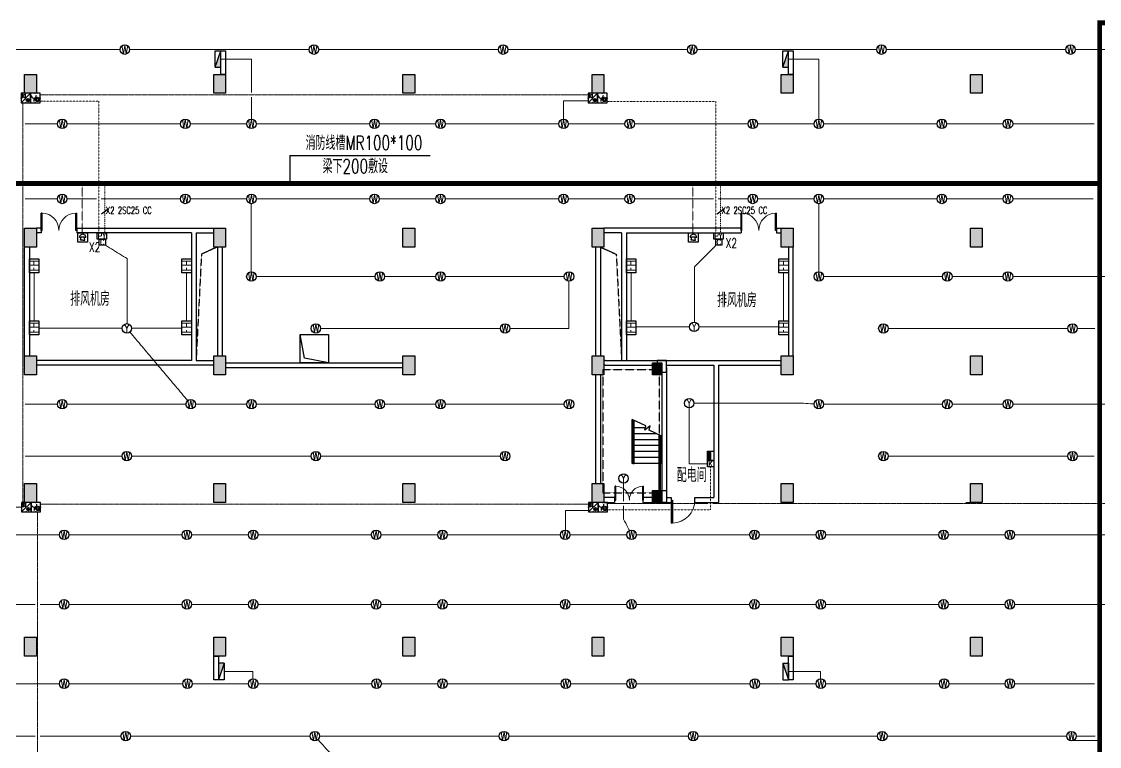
# Model space of a CAD drawing. Extents: x -1348811 to 123514, y -640545 to 749356.
# Drawn here: x -578449 to -532860, y -162782 to -132124 of the extents above; entities that cross this region are included whole.
import ezdxf
from ezdxf.enums import TextEntityAlignment as Align

# ---------------------------------------------------------------- set-up
doc = ezdxf.new("R2010")
doc.units = 0
doc.header["$LTSCALE"] = 10
doc.header["$MEASUREMENT"] = 0
for name, pattern in [('8.17_for siteplandwg$0$DASH', [0.35, 0.25, -0.1]), ('ACAD_ISO11W100', [33.5, 12, -3, 12, -3, 0.5, -3]), ('DASH', [0.35, 0.25, -0.1]), ('DASHDOT', [25.4, 12.7, -6.35, 0, -6.35]), ('DASHED', [0.75, 0.5, -0.25]), ('DIVIDE2', [0.625, 0.25, -0.125, 0, -0.125, 0, -0.125]), ('常规', [20, 10, 0, 10])]:
    doc.linetypes.add(name, pattern=pattern)
doc.layers.get('0').update_dxf_attribs({"linetype": 'CONTINUOUS'})
for name, color, linetype in [('COLU', 1, 'CONTINUOUS'), ('COLU_HATCH', 252, 'CONTINUOUS'), ('JPS-WALL', 7, 'CONTINUOUS'), ('JPS-XHS', 7, 'CONTINUOUS'), ('RD-equip', 3, 'CONTINUOUS'), ('RD-Text', 4, 'CONTINUOUS'), ('STAIR', 9, 'CONTINUOUS'), ('STAIRS', 9, 'CONTINUOUS'), ('TEXT', 7, 'CONTINUOUS'), ('wall', 8, 'CONTINUOUS'), ('WINDOW', 4, 'CONTINUOUS'), ('大空间线缆层', 1, 'CONTINUOUS'), ('排水设施', 163, 'CONTINUOUS')]:
    doc.layers.add(name, color=color, linetype=linetype)
doc.layers.add('RD-Line', color=2, linetype='常规', lineweight=0)
doc.styles.add('FS1', font='txt4.shx', dxfattribs={"width": 0.8, "bigfont": 'fstxt.shx'})
doc.styles.add('FS2', font='tjromans.shx', dxfattribs={"width": 0.8, "bigfont": 'tjhztxt.shx'})
doc.styles.get("Standard").update_dxf_attribs({"font": 'GBENOR', "bigfont": 'GBCBIG'})

# ---------------------------------------------------------------- blocks, each defined once
blk = doc.blocks.new('$DorLib2D$00000002')
for p, q in [((-0.5, 0), (-0.5, 0.4875)), ((-0.475, 0.4875), (-0.5, 0.4875)), ((-0.475, 0), (-0.475, 0.4875)), ((0.475, 0), (0.475, 0.4875)), ((0.475, 0.4875), (0.5, 0.4875)), ((0.5, 0), (0.5, 0.4875)), ((-0.5, 0), (-0.475, 0)), ((0.5, 0), (0.475, 0))]:
    blk.add_line(p, q)
at = {"lineweight": 13}
for centre, start, end in [((-0.4875, 0), 0, 88.53072), ((0.4875, 0), 91.46928, 180)]:
    blk.add_arc(centre, 0.4875, start, end, dxfattribs=at)
blk = doc.blocks.new('zw')
at = {"layer": 'COLU_HATCH'}
for points in [[(15950, -95800), (16450, -95800), (16450, -96600), (15950, -96600)], [(23950, -95800), (24450, -95800), (24450, -96600), (23950, -96600)], [(31950, -95800), (32450, -95800), (32450, -96600), (31950, -96600)], [(39950, -95800), (40450, -95800), (40450, -96600), (39950, -96600)], [(47950, -95800), (48450, -95800), (48450, -96600), (47950, -96600)], [(55950, -95800), (56450, -95800), (56450, -96600), (55950, -96600)], [(15950, -102300), (16450, -102300), (16450, -103100), (15950, -103100)], [(23950, -102300), (24450, -102300), (24450, -103100), (23950, -103100)], [(31950, -102300), (32450, -102300), (32450, -103100), (31950, -103100)], [(39950, -102300), (40450, -102300), (40450, -103100), (39950, -103100)], [(47950, -102300), (48450, -102300), (48450, -103100), (47950, -103100)], [(55950, -102300), (56450, -102300), (56450, -103100), (55950, -103100)], [(15950, -107700), (16450, -107700), (16450, -108500), (15950, -108500)], [(23950, -107700), (24450, -107700), (24450, -108500), (23950, -108500)], [(31950, -107700), (32450, -107700), (32450, -108500), (31950, -108500)], [(39950, -107700), (40450, -107700), (40450, -108500), (39950, -108500)], [(42500, -108000), (42900, -108000), (42900, -108500), (42500, -108500)], [(47950, -107700), (48450, -107700), (48450, -108500), (47950, -108500)], [(55950, -107700), (56450, -107700), (56450, -108500), (55950, -108500)], [(15950, -113100), (16450, -113100), (16450, -113900), (15950, -113900)], [(23950, -113100), (24450, -113100), (24450, -113900), (23950, -113900)], [(31950, -113100), (32450, -113100), (32450, -113900), (31950, -113900)], [(39950, -113100), (40450, -113100), (40450, -113900), (39950, -113900)], [(42500, -113400), (42900, -113400), (42900, -113900), (42500, -113900)], [(47950, -113100), (48450, -113100), (48450, -113900), (47950, -113900)], [(55950, -113100), (56450, -113100), (56450, -113900), (55950, -113900)], [(15950, -119600), (16450, -119600), (16450, -120400), (15950, -120400)], [(23950, -119600), (24450, -119600), (24450, -120400), (23950, -120400)], [(31950, -119600), (32450, -119600), (32450, -120400), (31950, -120400)], [(39950, -119600), (40450, -119600), (40450, -120400), (39950, -120400)], [(47950, -119600), (48450, -119600), (48450, -120400), (47950, -120400)], [(55950, -119600), (56450, -119600), (56450, -120400), (55950, -120400)]]:
    blk.add_hatch(color=256, dxfattribs=at).paths.add_polyline_path(points)
at = {"layer": 'COLU'}
for points in [[(15950, -95800), (16450, -95800), (16450, -96600), (15950, -96600)], [(23950, -95800), (24450, -95800), (24450, -96600), (23950, -96600)], [(31950, -95800), (32450, -95800), (32450, -96600), (31950, -96600)], [(39950, -95800), (40450, -95800), (40450, -96600), (39950, -96600)], [(47950, -95800), (48450, -95800), (48450, -96600), (47950, -96600)], [(55950, -95800), (56450, -95800), (56450, -96600), (55950, -96600)], [(15950, -102300), (16450, -102300), (16450, -103100), (15950, -103100)], [(23950, -102300), (24450, -102300), (24450, -103100), (23950, -103100)], [(31950, -102300), (32450, -102300), (32450, -103100), (31950, -103100)], [(39950, -102300), (40450, -102300), (40450, -103100), (39950, -103100)], [(47950, -102300), (48450, -102300), (48450, -103100), (47950, -103100)], [(55950, -102300), (56450, -102300), (56450, -103100), (55950, -103100)], [(15950, -107700), (16450, -107700), (16450, -108500), (15950, -108500)], [(23950, -107700), (24450, -107700), (24450, -108500), (23950, -108500)], [(31950, -107700), (32450, -107700), (32450, -108500), (31950, -108500)], [(39950, -107700), (40450, -107700), (40450, -108500), (39950, -108500)], [(42500, -108000), (42900, -108000), (42900, -108500), (42500, -108500)], [(47950, -107700), (48450, -107700), (48450, -108500), (47950, -108500)], [(55950, -107700), (56450, -107700), (56450, -108500), (55950, -108500)], [(15950, -113100), (16450, -113100), (16450, -113900), (15950, -113900)], [(23950, -113100), (24450, -113100), (24450, -113900), (23950, -113900)], [(31950, -113100), (32450, -113100), (32450, -113900), (31950, -113900)], [(39950, -113100), (40450, -113100), (40450, -113900), (39950, -113900)], [(42500, -113400), (42900, -113400), (42900, -113900), (42500, -113900)], [(47950, -113100), (48450, -113100), (48450, -113900), (47950, -113900)], [(55950, -113100), (56450, -113100), (56450, -113900), (55950, -113900)], [(15950, -119600), (16450, -119600), (16450, -120400), (15950, -120400)], [(23950, -119600), (24450, -119600), (24450, -120400), (23950, -120400)], [(31950, -119600), (32450, -119600), (32450, -120400), (31950, -120400)], [(39950, -119600), (40450, -119600), (40450, -120400), (39950, -120400)], [(47950, -119600), (48450, -119600), (48450, -120400), (47950, -120400)], [(55950, -119600), (56450, -119600), (56450, -120400), (55950, -120400)]]:
    blk.add_lwpolyline(points, close=True, dxfattribs=at)
blk = doc.blocks.new('A$C00D673E7')
at = {"layer": '排水设施'}
blk.add_lwpolyline([(0, 0), (1200, 0), (1200, 1200), (0, 1200)], close=True, dxfattribs=at)
blk.add_lwpolyline([(1200, 1200), (189, 1005), (0, 0)], dxfattribs=at)
blk = doc.blocks.new('lt')
at = {"linetype": 'DASH'}
blk.add_lwpolyline([(2700, -5600), (300, -5600), (300, -400), (2700, -400)], close=True, dxfattribs=at)
at = {"layer": 'COLU'}
for points in [[(0, 0), (400, 0), (400, -500), (0, -500)], [(400, -5500), (0, -5500), (0, -6000), (400, -6000)]]:
    blk.add_lwpolyline(points, close=True, dxfattribs=at)
at = {"layer": 'STAIR'}
for p, q in [((877, -2768), (1450, -2494)), ((1365, -4350), (1365, -2533)), ((1425, -4350), (1425, -2506)), ((1450, -4350), (1450, -2494)), ((200, -3206), (730, -2941)), ((275, -3168), (275, -5500)), ((325, -3143), (325, -5500)), ((412, -3100), (1365, -3100)), ((730, -2941), (694, -2766)), ((694, -2766), (915, -2951)), ((915, -2951), (877, -2768)), ((894, -2850), (1365, -2850)), ((1425, -2850), (1450, -2850)), ((1425, -3100), (1450, -3100)), ((200, -4350), (200, -3206)), ((200, -3350), (275, -3350)), ((200, -3600), (275, -3600)), ((325, -3350), (1365, -3350)), ((325, -3600), (1365, -3600)), ((1425, -3350), (1450, -3350)), ((1425, -3600), (1450, -3600)), ((200, -3850), (275, -3850)), ((200, -4100), (275, -4100)), ((325, -3850), (1365, -3850)), ((325, -4100), (1365, -4100)), ((1425, -3850), (1450, -3850)), ((1425, -4100), (1450, -4100)), ((200, -4350), (275, -4350)), ((325, -4350), (1365, -4350)), ((1425, -4350), (1365, -4350)), ((1425, -4350), (1450, -4350))]:
    blk.add_line(p, q, dxfattribs=at)
at = {"layer": 'wall', "linetype": 'ByBlock'}
for p, q in [((2600, 0), (0, 0)), ((0, -300), (0, -6000)), ((2600, -200), (400, -200)), ((2600, -200), (400, -200)), ((200, -500), (200, -5500)), ((2800, -600), (2800, -5200)), ((2800, -600), (2800, -5200)), ((3000, -600), (3000, -5200)), ((3000, -600), (3000, -5200)), ((400, -5800), (1000, -5800)), ((1000, -5800), (1000, -6000)), ((2200, -5800), (2200, -6000)), ((2200, -5800), (2650, -5800)), ((1000, -6000), (0, -6000)), ((2650, -6000), (2200, -6000))]:
    blk.add_line(p, q, dxfattribs=at)
at = {"layer": 'WINDOW', "linetype": 'ByBlock', "xscale": 1200, "yscale": 1200, "zscale": 1200}
blk.add_blockref('$DorLib2D$00000002', (1575, -5900), dxfattribs=at)
blk = doc.blocks.new('$DorLib2D$00000001')
for p, q in [((0.45, 0.975), (0.5, 0.975)), ((0.45, 0), (0.45, 0.975)), ((0.5, 0), (0.5, 0.975)), ((0.5, 0), (0.45, 0))]:
    blk.add_line(p, q)
at = {"lineweight": 13}
blk.add_arc((0.475, 0), 0.975, 91.4693, 180, dxfattribs=at)
blk = doc.blocks.new('WG')
at = {"layer": 'RD-equip'}
blk.add_circle((0, 0), 200, dxfattribs=at)
at = {"layer": 'RD-equip', "color": 4, "style": 'FS1', "width": 0.8}
blk.add_attdef('消防', text='', height=360, dxfattribs=at).set_placement((0, 0), align=Align.MIDDLE)
blk = doc.blocks.new('WWWW')
at = {"layer": 'RD-equip'}
blk.add_blockref('WG', (0, 0), dxfattribs=at).add_auto_attribs({'消防': 'W'})
blk = doc.blocks.new('yy')
at = {"layer": 'RD-equip'}
blk.add_circle((0, 0), 200, dxfattribs=at)
at = {"layer": 'RD-equip', "color": 4, "style": 'FS1', "width": 0.8}
blk.add_attdef('Y', text='', height=360, dxfattribs=at).set_placement((0, 0), align=Align.MIDDLE)
blk = doc.blocks.new('YYYY')
at = {"layer": 'RD-equip'}
blk.add_blockref('yy', (0, 0), dxfattribs=at).add_auto_attribs({'Y': 'Y'})
blk = doc.blocks.new('KZMK')
at = {"layer": 'RD-equip'}
blk.add_lwpolyline([(-200, 400), (200, 400), (200, 0), (-200, 0)], close=True, dxfattribs=at)
at = {"layer": 'RD-equip', "color": 4, "style": 'FS1', "width": 0.8}
blk.add_attdef('C', text='', height=400, dxfattribs=at).set_placement((0, 200), align=Align.MIDDLE)
blk = doc.blocks.new('$equip$00001636')
for p, q in [((0.5, 0), (-0.5, 0)), ((0.5, 0), (-0.5, -1)), ((-0.5, 0), (-0.5, -1)), ((0.5, -1), (0.5, 0)), ((-0.5, -1), (0.5, -1)), ((-0.42, -0.13, 0), (-0.42, -0.43, 0)), ((-0.27, -0.13, 0), (-0.42, -0.13, 0)), ((-0.42, -0.43, 0), (-0.27, -0.43, 0)), ((-0.27, -0.18, 0), (-0.07, -0.08, 0)), ((-0.27, -0.43, 0), (-0.27, -0.13, 0)), ((-0.07, -0.48, 0), (-0.27, -0.38, 0)), ((-0.07, -0.08, 0), (-0.07, -0.48, 0)), ((0.11, -0.6), (0.34, -0.84)), ((0.11, -0.84), (0.34, -0.6))]:
    blk.add_line(p, q)
blk.add_circle((0.22, -0.72), 0.169)
for p in [(0, 0), (-0.5, -0.5), (0, -1), (0.5, -0.5)]:
    blk.add_point(p)
at = {"flags": 9}
blk.add_attdef('A', (0, 0), '', height=0.00002, dxfattribs=at)
blk.add_attdef('B', text='', height=0.4, dxfattribs=at).set_placement((0.88, -0.7), align=Align.MIDDLE_CENTER)
blk = doc.blocks.new('$equip$00001630')
for p, q in [((-0.5, 0), (-0.5, -1)), ((0.5, 0), (-0.5, 0)), ((0.5, -1), (0.5, 0)), ((-0.5, -1), (0.5, -1)), ((-0.17, -0.5), (-0.17, -0.85))]:
    blk.add_line(p, q)
for radius in [0.226, 0.113]:
    blk.add_circle((0.23, -0.64), radius)
blk.add_arc((-0.17, -0.2), 0.3, 180, 0)
for p in [(0, 0), (-0.5, -0.5), (0, -1), (0.5, -0.5)]:
    blk.add_point(p)
at = {"flags": 9}
blk.add_attdef('A', (0, 0), '', height=0.00002, dxfattribs=at)
blk.add_attdef('B', text='', height=0.4, dxfattribs=at).set_placement((0.88, -0.7), align=Align.MIDDLE_CENTER)
blk = doc.blocks.new('DXHS')
at = {"layer": 'JPS-XHS'}
blk.add_hatch(color=256, dxfattribs=at).paths.add_polyline_path([(-350, 240), (-350, 0), (350, 0)])
at = {"layer": 'JPS-XHS', "linetype": 'Continuous'}
for p, q in [((-350, 240), (-350, 0)), ((-350, 240), (350, 240)), ((-350, 0), (350, 0)), ((350, 240), (350, 0))]:
    blk.add_line(p, q, dxfattribs=at)
at = {"layer": 'JPS-XHS'}
blk.add_line((-350, 240), (350, 0), dxfattribs=at)
blk = doc.blocks.new('adfarq2daasdfwqdf')
at = {"color": 4}
for p, q in [((-73, 0), (-139, 0)), ((-94, -112), (-67, 29)), ((-67, 29), (62, 29)), ((94, -112), (62, 29)), ((139, 0), (71, 0)), ((0, -112), (-94, -112)), ((0, -112), (94, -112))]:
    blk.add_line(p, q, dxfattribs=at)
blk.add_ellipse((0, 0), major_axis=(98.3, 98.3), ratio=1, start_param=5.497787, end_param=8.63938, dxfattribs=at)
at = {"layer": 'RD-equip'}
blk.add_lwpolyline([(-201, 200), (199, 200), (199, -200), (-201, -200)], close=True, dxfattribs=at)

msp = doc.modelspace()

# ---------------------------------------------------------------- linework, layer by layer
at = {"layer": 'JPS-WALL'}
for points in [[(-569817.7, -133359.4), (-569817.7, -134359.4), (-570017.7, -134359.4), (-570017.7, -133359.4)], [(-545817.7, -133359.4), (-545817.7, -134359.4), (-546017.7, -134359.4), (-546017.7, -133359.4)], [(-570117.7, -158959.4), (-570117.7, -159959.4), (-570317.7, -159959.4), (-570317.7, -158959.4)], [(-545817.7, -158959.4), (-545817.7, -159959.4), (-546017.7, -159959.4), (-546017.7, -158959.4)]]:
    msp.add_lwpolyline(points, close=True, dxfattribs=at)
at = {"layer": 'RD-equip', "color": 4}
for p, q in [((-549433.7, -150297.7), (-549300.7, -150430.7)), ((-549433.7, -150312.6), (-549300.7, -150445.6)), ((-549433.7, -150327.5), (-549300.7, -150460.5)), ((-549433.7, -150342.5), (-549300.7, -150475.5)), ((-549433.7, -150357.4), (-549300.7, -150490.4)), ((-549433.7, -150372.3), (-549300.7, -150505.3)), ((-549433.7, -150387.3), (-549300.7, -150520.3)), ((-549433.7, -150402.2), (-549300.7, -150535.2)), ((-549433.7, -150417.1), (-549300.7, -150550.1)), ((-549433.7, -150432.1), (-549300.7, -150565.1)), ((-549421.7, -150294.7), (-549300.7, -150415.8)), ((-549406.7, -150294.7), (-549300.7, -150400.8)), ((-549391.8, -150294.7), (-549300.7, -150385.9)), ((-549376.9, -150294.7), (-549300.7, -150371)), ((-549361.9, -150294.7), (-549300.7, -150356)), ((-549347, -150294.7), (-549300.7, -150341.1)), ((-549332.1, -150294.7), (-549300.7, -150326.2)), ((-549317.2, -150294.7), (-549300.7, -150311.3)), ((-549302.2, -150294.7), (-549300.7, -150296.3)), ((-549433.7, -150447), (-549300.7, -150580)), ((-549433.7, -150461.9), (-549300.7, -150594.9)), ((-549433.7, -150476.8), (-549300.7, -150609.8)), ((-549433.7, -150491.8), (-549300.7, -150624.8)), ((-549433.7, -150506.7), (-549300.7, -150639.7)), ((-549433.7, -150521.6), (-549300.7, -150654.6)), ((-549433.7, -150536.6), (-549300.7, -150669.6)), ((-549433.7, -150551.5), (-549300.7, -150684.5)), ((-549433.7, -150566.4), (-549306.6, -150693.4)), ((-549433.7, -150581.4), (-549321.6, -150693.4)), ((-549433.7, -150596.3), (-549336.5, -150693.4)), ((-549433.7, -150611.2), (-549351.4, -150693.4)), ((-549433.7, -150626.1), (-549366.3, -150693.4)), ((-549433.7, -150641.1), (-549381.3, -150693.4)), ((-549433.7, -150656), (-549396.2, -150693.4)), ((-549433.7, -150670.9), (-549411.1, -150693.4)), ((-549433.7, -150685.9), (-549426.1, -150693.4))]:
    msp.add_line(p, q, dxfattribs=at)
at = {"layer": 'RD-equip'}
for points in [[(-575252.5, -141059.4), (-574852.8, -141059.4), (-574852.8, -141326.1), (-575252.5, -141326.1)], [(-549176.2, -141059.4), (-548776.5, -141059.4), (-548776.5, -141326.1), (-549176.2, -141326.1)], [(-578117.7, -142753.2), (-578117.7, -142153.6), (-577717.7, -142153.6), (-577717.7, -142753.2)], [(-571667.7, -142753.2), (-571667.7, -142153.6), (-571267.7, -142153.6), (-571267.7, -142753.2)], [(-552867.7, -142753.2), (-552867.7, -142153.6), (-552467.7, -142153.6), (-552467.7, -142753.2)], [(-546417.7, -142753.2), (-546417.7, -142153.6), (-546017.7, -142153.6), (-546017.7, -142753.2)], [(-578117.7, -145376.6), (-578117.7, -144777.1), (-577717.7, -144777.1), (-577717.7, -145376.6)], [(-571667.7, -145376.6), (-571667.7, -144777.1), (-571267.7, -144777.1), (-571267.7, -145376.6)], [(-552867.7, -145376.6), (-552867.7, -144777.1), (-552467.7, -144777.1), (-552467.7, -145376.6)], [(-546417.7, -145376.6), (-546417.7, -144777.1), (-546017.7, -144777.1), (-546017.7, -145376.6)], [(-549167.7, -150294.7), (-549167.7, -150693.4), (-549433.7, -150693.4), (-549433.7, -150294.7)], [(-549433.7, -150693.4), (-549173.3, -150693.4), (-549173.3, -150960.1), (-549433.7, -150960.1)]]:
    msp.add_lwpolyline(points, close=True, dxfattribs=at)
at = {"layer": 'RD-Line'}
for p, q in [((-574280.9, -133311.1), (-581880.9, -133311.1)), ((-566280.9, -133311.1), (-573880.9, -133311.1)), ((-558280.9, -133311.1), (-565880.9, -133311.1)), ((-550280.9, -133311.1), (-557880.9, -133311.1)), ((-542280.9, -133311.1), (-549880.9, -133311.1)), ((-534280.9, -133311.1), (-541880.9, -133311.1)), ((-527672.7, -133311.1), (-533880.9, -133311.1)), ((-570017.7, -133709.4), (-568729.3, -133709.4)), ((-568729.3, -135125.3), (-568729.3, -133709.4)), ((-546017.7, -133709.4), (-544727.2, -133709.4)), ((-544727.2, -136252.1), (-544727.2, -133709.4)), ((-568729.3, -136252.1), (-568729.3, -135325.3)), ((-554486.7, -135472), (-555522.8, -135472)), ((-555522.8, -136252.1), (-555522.8, -135472)), ((-578298.1, -136452.1), (-576928.1, -136452.1)), ((-576528.1, -136452.1), (-571722.1, -136452.1)), ((-571322.1, -136452.1), (-568928.1, -136452.1)), ((-568528.1, -136452.1), (-563722.1, -136452.1)), ((-563322.1, -136452.1), (-560928.1, -136452.1)), ((-560528.1, -136452.1), (-555722.1, -136452.1)), ((-555322.1, -136452.1), (-552928.1, -136452.1)), ((-552528.1, -136452.1), (-547722.1, -136452.1)), ((-547322.1, -136452.1), (-544928.1, -136452.1)), ((-544528.1, -136452.1), (-539722.1, -136452.1)), ((-539322.1, -136452.1), (-536928.1, -136452.1)), ((-536528.1, -136452.1), (-533080.1, -136452.1)), ((-578298.1, -139627.4), (-576928.1, -139627.4)), ((-576528.1, -139627.4), (-575278.3, -139627.4)), ((-575078.3, -139627.4), (-571722.1, -139627.4)), ((-571322.1, -139627.4), (-568928.1, -139627.4)), ((-568740.6, -142710.2), (-568740.6, -139827)), ((-568528.1, -139627.4), (-563722.1, -139627.4)), ((-563322.1, -139627.4), (-560928.1, -139627.4)), ((-560528.1, -139627.4), (-555722.1, -139627.4)), ((-555322.1, -139627.4), (-552928.1, -139627.4)), ((-552528.1, -139627.4), (-549189.3, -139627.4)), ((-548989.3, -139627.4), (-547722.1, -139627.4)), ((-547322.1, -139627.4), (-544928.1, -139627.4)), ((-544734.2, -142709.9), (-544734.2, -139827.3)), ((-544528.1, -139627.4), (-539722.1, -139627.4)), ((-539322.1, -139627.4), (-536928.1, -139627.4)), ((-536528.1, -139627.4), (-533130.5, -139627.4)), ((-574903.8, -141586.5), (-573985.1, -142146.3)), ((-549989.9, -142499.1), (-549087.8, -141586.5)), ((-573985.1, -144901.3), (-573985.1, -142146.3)), ((-549989.9, -144837.2), (-549989.9, -142499.1)), ((-577917.7, -142753.2), (-577917.7, -144777.1)), ((-571467.7, -142753.2), (-571467.7, -144777.1)), ((-563493.9, -142909.8), (-568528.1, -142909.8)), ((-560928.1, -142909.8), (-563093.9, -142909.8)), ((-555493.9, -142909.8), (-560528.1, -142909.8)), ((-555294.8, -143109.8), (-555294.8, -145104.2)), ((-552667.7, -144777.1), (-552667.7, -142753.2)), ((-546217.7, -144777.1), (-546217.7, -142753.2)), ((-539493.9, -142909.8), (-544528.1, -142909.8)), ((-536928.1, -142909.8), (-539093.9, -142909.8)), ((-531493.9, -142909.8), (-536528.1, -142909.8)), ((-574195.4, -145097.6), (-577717.7, -145097.6)), ((-573866.6, -145254.1), (-571422.7, -148156.8)), ((-573796, -145085.2), (-571667.7, -145085.2)), ((-558198, -145101.9), (-565798, -145101.9)), ((-557798, -145104.2), (-555294.8, -145104.2)), ((-550201.5, -145031.7), (-552467.7, -145031.7)), ((-549801.6, -145031.7), (-546417.7, -145031.7)), ((-541798, -145101.9), (-534198, -145101.9)), ((-533798, -145101.9), (-533058.8, -145101.9)), ((-576928.1, -148309.8), (-578298.1, -148309.8)), ((-571493.9, -148309.8), (-576528.1, -148309.8)), ((-568928.1, -148309.8), (-571093.9, -148309.8)), ((-563493.9, -148309.8), (-568528.1, -148309.8)), ((-560928.1, -148309.8), (-563093.9, -148309.8)), ((-555493.9, -148309.8), (-560528.1, -148309.8)), ((-550214, -148465.2), (-550214, -150826.8)), ((-550009.1, -148267.8), (-545381.7, -148267.8)), ((-545381.7, -148267.8), (-544927.7, -148297)), ((-544528.1, -148309.8), (-539493.9, -148309.8)), ((-539093.9, -148309.8), (-536928.1, -148309.8)), ((-536528.1, -148309.8), (-531493.9, -148309.8)), ((-574198, -150501.9), (-578298.1, -150501.9)), ((-566198, -150501.9), (-573798, -150501.9)), ((-558198, -150501.9), (-565798, -150501.9)), ((-549433.7, -150826.8), (-550214, -150826.8)), ((-534198, -150501.9), (-541798, -150501.9)), ((-533087.9, -150501.9), (-533798, -150501.9)), ((-552987.1, -151647.1), (-552987.1, -152406.1)), ((-578448.5, -152659.4), (-579489.6, -152659.4)), ((-552987.1, -152606.1), (-552987.1, -153167.8)), ((-554467.6, -152796.5), (-555436.5, -152796.5)), ((-555436.5, -153629.2), (-555436.5, -152796.5)), ((-552987.1, -153167.8), (-552738.6, -153650.6)), ((-579255, -153828.4), (-576847.1, -153828.4)), ((-576447.1, -153828.4), (-571655, -153828.4)), ((-571255, -153828.4), (-568847.1, -153828.4)), ((-568447.1, -153828.4), (-563655, -153828.4)), ((-563255, -153828.4), (-560847.1, -153828.4)), ((-560447.1, -153828.4), (-555655, -153828.4)), ((-555255, -153828.4), (-552847.1, -153828.4)), ((-552447.1, -153828.4), (-547655, -153828.4)), ((-547255, -153828.4), (-544847.1, -153828.4)), ((-544447.1, -153828.4), (-539655, -153828.4)), ((-539255, -153828.4), (-536847.1, -153828.4)), ((-536447.1, -153828.4), (-531655, -153828.4)), ((-579255, -156772.5), (-577868, -156772.5)), ((-577668, -156772.5), (-576847.1, -156772.5)), ((-576447.1, -156772.5), (-571655, -156772.5)), ((-571255, -156772.5), (-568847.1, -156772.5)), ((-568447.1, -156772.5), (-563655, -156772.5)), ((-563255, -156772.5), (-560847.1, -156772.5)), ((-560447.1, -156772.5), (-555655, -156772.5)), ((-555255, -156772.5), (-552847.1, -156772.5)), ((-552447.1, -156772.5), (-547655, -156772.5)), ((-547255, -156772.5), (-544847.1, -156772.5)), ((-544447.1, -156772.5), (-539655, -156772.5)), ((-539255, -156772.5), (-536847.1, -156772.5)), ((-536447.1, -156772.5), (-531655, -156772.5)), ((-569877.7, -159609.4), (-568664.1, -159609.4)), ((-568664.1, -159927.9), (-568664.1, -159609.4)), ((-546017.7, -159609.4), (-544661.1, -159609.4)), ((-544661.1, -159927.7), (-544661.1, -159609.4)), ((-579230.8, -160127.2), (-576847.1, -160127.2)), ((-576447.1, -160127.2), (-571630.8, -160127.2)), ((-571230.8, -160127.2), (-568847.1, -160127.2)), ((-568447.1, -160127.2), (-563630.8, -160127.2)), ((-563230.8, -160127.2), (-560847.1, -160127.2)), ((-560447.1, -160127.2), (-555630.8, -160127.2)), ((-555230.8, -160127.2), (-552847.1, -160127.2)), ((-552447.1, -160127.2), (-547630.8, -160127.2)), ((-547230.8, -160127.2), (-544847.1, -160127.2)), ((-544447.1, -160127.2), (-539630.8, -160127.2)), ((-539230.8, -160127.2), (-536847.1, -160127.2)), ((-536447.1, -160127.2), (-533063, -160127.2)), ((-577868, -162346.7), (-581843.5, -162346.7)), ((-574243.5, -162346.7), (-577668, -162346.7)), ((-566243.5, -162346.7), (-573843.5, -162346.7)), ((-565909.3, -162495), (-565036.7, -163459.4)), ((-558243.5, -162346.7), (-565843.5, -162346.7)), ((-550243.5, -162346.7), (-557843.5, -162346.7)), ((-542243.5, -162346.7), (-549843.5, -162346.7)), ((-534243.5, -162346.7), (-541843.5, -162346.7)), ((-533970.9, -162533.1), (-532864.1, -162533.1)), ((-533043.1, -162346.7), (-533843.5, -162346.7))]:
    msp.add_line(p, q, dxfattribs=at)
at = {"layer": 'RD-Line', "color": 1, "linetype": 'ACAD_ISO11W100', "ltscale": 0.05}
for p, q in [((-577667.7, -135225.3), (-554486.7, -135225.3)), ((-578398.1, -152459.4), (-578398.1, -135559.4)), ((-577648.6, -152536), (-554467.6, -152536)), ((-549418.3, -152506.1), (-553667.7, -152506.1)), ((-530448.5, -152506.1), (-549207.2, -152506.1)), ((-577768, -152859.4), (-577768, -163559.4))]:
    msp.add_line(p, q, dxfattribs=at)
at = {"layer": 'RD-Line', "color": 1, "linetype": 'DASHDOT', "ltscale": 0.05}
for p, q in [((-577667.7, -135494.5), (-575178.3, -135494.5)), ((-575178.3, -141059.4), (-575178.3, -135494.5)), ((-553686.8, -135499.7), (-549089.3, -135499.7)), ((-549089.3, -141059.4), (-549089.3, -135499.7)), ((-549303.5, -150960.1), (-549303.5, -152769.7)), ((-553667.7, -152769.7), (-549303.5, -152769.7))]:
    msp.add_line(p, q, dxfattribs=at)
at = {"layer": 'RD-Line', "linetype": '8.17_for siteplandwg$0$DASH'}
for p, q in [((-575891.5, -141059.4), (-575891.5, -138971.9)), ((-550061.2, -141059.4), (-550061.2, -138971.9))]:
    msp.add_line(p, q, dxfattribs=at)
at = {"layer": 'RD-Line', "color": 1, "linetype": 'DIVIDE2', "ltscale": 1.2}
for p, q in [((-574928.5, -141059.4), (-574928.5, -138971.9)), ((-548889.8, -141059.4), (-548889.8, -138971.9))]:
    msp.add_line(p, q, dxfattribs=at)
at = {"layer": 'RD-Line', "linetype": 'DASHED', "ltscale": 0.8, "const_width": 200}
for points in [[(-593371.5, -237095.8), (-593371.5, -219010.5), (-532856, -219010.5), (-532856, -132177.4), (-527399, -132177.4), (-527399, -22477.7)], [(-532856, -138971.9), (-591614.1, -138971.9)]]:
    msp.add_lwpolyline(points, dxfattribs=at)
at = {"layer": 'RD-Text'}
for p, q in [((-567104.4, -137794), (-561167, -137794)), ((-567104.4, -137794), (-567104.4, -138971.9)), ((-574788, -140056.4), (-575068.9, -140263.1)), ((-548749.3, -140056.4), (-549030.3, -140263.1))]:
    msp.add_line(p, q, dxfattribs=at)
at = {"layer": 'STAIRS', "linetype": 'DASH'}
for points in [[(-570167.7, -141659.4), (-570839.5, -141963.5), (-571067.7, -146459.4)], [(-553967.7, -141659.4), (-553295.8, -141963.5), (-553067.7, -146459.4)]]:
    msp.add_lwpolyline(points, dxfattribs=at)
at = {"layer": 'wall', "linetype": 'ByBlock'}
for p, q in [((-577617.7, -140859.4), (-577817.7, -140859.4)), ((-577617.7, -140859.4), (-577617.7, -141059.4)), ((-577617.7, -140859.4), (-577617.7, -141059.4)), ((-576117.7, -140859.4), (-570317.7, -140859.4)), ((-576117.7, -140859.4), (-576117.7, -141059.4)), ((-576117.7, -140859.4), (-576117.7, -141059.4)), ((-548017.7, -140859.4), (-553817.7, -140859.4)), ((-548017.7, -140859.4), (-548017.7, -141059.4)), ((-548017.7, -140859.4), (-548017.7, -141059.4)), ((-546517.7, -140859.4), (-546517.7, -141059.4)), ((-546517.7, -140859.4), (-546317.7, -140859.4)), ((-546517.7, -140859.4), (-546517.7, -141059.4)), ((-577617.7, -141059.4), (-577817.7, -141059.4)), ((-571267.7, -141059.4), (-576117.7, -141059.4)), ((-571267.7, -141059.4), (-571267.7, -146459.4)), ((-571067.7, -141059.4), (-571067.7, -146459.4)), ((-571067.7, -141059.4), (-570317.7, -141059.4)), ((-553067.7, -141059.4), (-553817.7, -141059.4)), ((-553067.7, -141059.4), (-553067.7, -146459.4)), ((-552867.7, -141059.4), (-552867.7, -146459.4)), ((-552867.7, -141059.4), (-548017.7, -141059.4)), ((-546517.7, -141059.4), (-546317.7, -141059.4)), ((-578317.7, -146259.4), (-578317.7, -141659.4)), ((-578117.7, -141659.4), (-578117.7, -146259.4)), ((-570167.7, -141659.4), (-570167.7, -146259.4)), ((-569967.7, -141659.4), (-569967.7, -146259.4)), ((-554167.7, -141659.4), (-554167.7, -146259.4)), ((-553967.7, -141659.4), (-553967.7, -146259.4)), ((-546017.7, -141659.4), (-546017.7, -146259.4)), ((-545817.7, -146259.4), (-545817.7, -141659.4)), ((-549167.7, -146659.4), (-549167.7, -152259.4)), ((-548967.7, -146659.4), (-548967.7, -152459.4)), ((-551167.7, -152259.4), (-550967.7, -152259.4)), ((-550967.7, -152259.4), (-550967.7, -152459.4)), ((-549967.7, -152259.4), (-549167.7, -152259.4)), ((-549967.7, -152459.4), (-549967.7, -152259.4)), ((-551167.7, -152459.4), (-550967.7, -152459.4)), ((-549967.7, -152459.4), (-548967.7, -152459.4)), ((-538517.7, -152459.4), (-538117.7, -152459.4))]:
    msp.add_line(p, q, dxfattribs=at)
at = {"layer": 'wall'}
for p, q in [((-571267.7, -146459.4), (-577817.7, -146459.4)), ((-570317.7, -146659.4), (-577817.7, -146659.4)), ((-571067.7, -146459.4), (-570317.7, -146459.4)), ((-569817.7, -146559.4), (-562317.7, -146559.4)), ((-569817.7, -146759.4), (-562317.7, -146759.4)), ((-553767.7, -146459.4), (-553817.7, -146459.4)), ((-553767.7, -146659.4), (-553817.7, -146659.4)), ((-551167.7, -146459.4), (-546317.7, -146459.4)), ((-551167.7, -146659.4), (-549167.7, -146659.4)), ((-548967.7, -146659.4), (-546317.7, -146659.4))]:
    msp.add_line(p, q, dxfattribs=at)

# ---------------------------------------------------------------- block references
at = {"layer": 'COLU'}
msp.add_blockref('zw', (-594267.7, -38559.4), dxfattribs=at)
at = {"layer": 'JPS-XHS'}
for p, rotation in [((-570017.7, -133709.4), 90), ((-546017.7, -133709.4), 90), ((-570117.7, -159609.4), 270)]:
    msp.add_blockref('DXHS', p, dxfattribs=dict(at, rotation=rotation))
at = {"layer": 'JPS-XHS', "xscale": -1, "rotation": 90}
msp.add_blockref('DXHS', (-546017.7, -159609.4), dxfattribs=at)
at = {"layer": 'RD-equip'}
for name, p in [('WWWW', (-574080.9, -133311.1)), ('WWWW', (-566080.9, -133311.1)), ('WWWW', (-558080.9, -133311.1)), ('WWWW', (-550080.9, -133311.1)), ('WWWW', (-542080.9, -133311.1)), ('WWWW', (-534080.9, -133311.1)), ('WWWW', (-576728.1, -136452.1)), ('WWWW', (-571522.1, -136452.1)), ('WWWW', (-568728.1, -136452.1)), ('WWWW', (-563522.1, -136452.1)), ('WWWW', (-560728.1, -136452.1)), ('WWWW', (-555522.1, -136452.1)), ('WWWW', (-552728.1, -136452.1)), ('WWWW', (-547522.1, -136452.1)), ('WWWW', (-544728.1, -136452.1)), ('WWWW', (-539522.1, -136452.1)), ('WWWW', (-536728.1, -136452.1)), ('WWWW', (-576728.1, -139627.4)), ('WWWW', (-571522.1, -139627.4)), ('WWWW', (-568728.1, -139627.4)), ('WWWW', (-563522.1, -139627.4)), ('WWWW', (-560728.1, -139627.4)), ('WWWW', (-555522.1, -139627.4)), ('WWWW', (-552728.1, -139627.4)), ('WWWW', (-547522.1, -139627.4)), ('WWWW', (-544728.1, -139627.4)), ('WWWW', (-539522.1, -139627.4)), ('WWWW', (-536728.1, -139627.4)), ('WWWW', (-568728.1, -142909.8)), ('WWWW', (-563293.9, -142909.8)), ('WWWW', (-560728.1, -142909.8)), ('WWWW', (-555293.9, -142909.8)), ('WWWW', (-544728.1, -142909.8)), ('WWWW', (-539293.9, -142909.8)), ('WWWW', (-536728.1, -142909.8)), ('YYYY', (-573995.4, -145101.1)), ('WWWW', (-565998, -145101.9)), ('WWWW', (-557998, -145101.9)), ('YYYY', (-550001.6, -145036.8)), ('WWWW', (-541998, -145101.9)), ('WWWW', (-533998, -145101.9)), ('WWWW', (-576728.1, -148309.8)), ('WWWW', (-571293.9, -148309.8)), ('WWWW', (-568728.1, -148309.8)), ('WWWW', (-563293.9, -148309.8)), ('WWWW', (-560728.1, -148309.8)), ('WWWW', (-555293.9, -148309.8)), ('YYYY', (-550209.1, -148265.3)), ('WWWW', (-544728.1, -148309.8)), ('WWWW', (-539293.9, -148309.8)), ('WWWW', (-536728.1, -148309.8)), ('WWWW', (-573998, -150501.9)), ('WWWW', (-565998, -150501.9)), ('WWWW', (-557998, -150501.9)), ('WWWW', (-541998, -150501.9)), ('WWWW', (-533998, -150501.9)), ('YYYY', (-552987.1, -151447.1)), ('WWWW', (-576647.1, -153828.4)), ('WWWW', (-571455, -153828.4)), ('WWWW', (-568647.1, -153828.4)), ('WWWW', (-563455, -153828.4)), ('WWWW', (-560647.1, -153828.4)), ('WWWW', (-555455, -153828.4)), ('WWWW', (-552647.1, -153828.4)), ('WWWW', (-547455, -153828.4)), ('WWWW', (-544647.1, -153828.4)), ('WWWW', (-539455, -153828.4)), ('WWWW', (-536647.1, -153828.4)), ('WWWW', (-576647.1, -156772.5)), ('WWWW', (-571455, -156772.5)), ('WWWW', (-568647.1, -156772.5)), ('WWWW', (-563455, -156772.5)), ('WWWW', (-560647.1, -156772.5)), ('WWWW', (-555455, -156772.5)), ('WWWW', (-552647.1, -156772.5)), ('WWWW', (-547455, -156772.5)), ('WWWW', (-544647.1, -156772.5)), ('WWWW', (-539455, -156772.5)), ('WWWW', (-536647.1, -156772.5)), ('WWWW', (-576647.1, -160127.2)), ('WWWW', (-571430.8, -160127.2)), ('WWWW', (-568647.1, -160127.2)), ('WWWW', (-563430.8, -160127.2)), ('WWWW', (-560647.1, -160127.2)), ('WWWW', (-555430.8, -160127.2)), ('WWWW', (-552647.1, -160127.2)), ('WWWW', (-547430.8, -160127.2)), ('WWWW', (-544647.1, -160127.2)), ('WWWW', (-539430.8, -160127.2)), ('WWWW', (-536647.1, -160127.2)), ('WWWW', (-574043.5, -162346.7)), ('WWWW', (-566043.5, -162346.7)), ('WWWW', (-558043.5, -162346.7)), ('WWWW', (-550043.5, -162346.7)), ('WWWW', (-542043.5, -162346.7)), ('WWWW', (-534043.5, -162346.7))]:
    msp.add_blockref(name, p, dxfattribs=at)
at = {"layer": 'RD-equip', "xscale": 399.9743999999482, "yscale": 399.9743999999482}
for name, p, zscale in [('$equip$00001636', (-578267.6, -135159.4), 399.9744), ('$equip$00001630', (-577867.7, -135159.4), 399.9744000000001), ('$equip$00001636', (-554286.7, -135159.4), 399.9744), ('$equip$00001630', (-553886.8, -135159.4), 399.9744000000001), ('$equip$00001636', (-578248.6, -152459.4), 399.9744), ('$equip$00001630', (-577848.6, -152459.4), 399.9744000000001), ('$equip$00001636', (-554267.6, -152459.4), 399.9744), ('$equip$00001630', (-553867.7, -152459.4), 399.9744000000001)]:
    msp.add_blockref(name, p, dxfattribs=dict(at, zscale=zscale))
at = {"layer": 'RD-equip', "xscale": 0.6510000000707805, "yscale": 0.6509999999543652, "zscale": 0.6509999999999999}
for p in [(-575034, -141586.5), (-548957.6, -141586.5)]:
    msp.add_blockref('KZMK', p, dxfattribs=at).add_auto_attribs({'C': 'C'})
at = {"layer": 'wall', "xscale": -1}
msp.add_blockref('lt', (-551167.7, -146459.4), dxfattribs=at)
at = {"layer": 'WINDOW', "linetype": 'ByBlock', "yscale": 1499.999999999998, "zscale": 1500}
for p, xscale in [((-576867.7, -140958.3), -1500), ((-547267.7, -140958.3), 1500)]:
    msp.add_blockref('$DorLib2D$00000002', p, dxfattribs=dict(at, xscale=xscale))
at = {"layer": 'WINDOW', "linetype": 'ByBlock', "xscale": 1000, "yscale": 1000, "zscale": -1000, "rotation": 180}
msp.add_blockref('$DorLib2D$00000001', (-550467.7, -152359.4), dxfattribs=at)
at = {"layer": '大空间线缆层', "linetype": '常规', "xscale": 0.9999960000000482, "yscale": 0.9999959999611949, "zscale": 0.9999959999999999, "rotation": 0.03429375488022728}
for p in [(-575863.1, -141259.4), (-550032.8, -141259.4)]:
    msp.add_blockref('adfarq2daasdfwqdf', p, dxfattribs=at)
at = {"layer": '排水设施', "xscale": -1, "rotation": 180}
msp.add_blockref('A$C00D673E7', (-566667.7, -145359.4), dxfattribs=at)

# ---------------------------------------------------------------- texts
at = {"layer": 'RD-equip', "color": 4, "style": 'FS1'}
for tag, text, height, width, p in [('PY', 'FHF', 266.68, 0.7, (-575050.7, -141195.5)), ('PY', 'FHF', 266.68, 0.7, (-548974.4, -141195.5)), ('K', 'K', 260.4, 0.8, (-549303.5, -150829.9))]:
    msp.add_attdef(tag, text=text, height=height, dxfattribs=dict(at, width=width)).set_placement(p, align=Align.MIDDLE)
at = {"layer": 'RD-equip', "color": 4, "style": 'FS1', "width": 0.7}
for p in [(-577913.5, -142450.5), (-571463.5, -142450.5), (-552663.5, -142450.5), (-546213.5, -142450.5), (-577913.5, -145074), (-571463.5, -145074), (-552663.5, -145074), (-546213.5, -145074)]:
    msp.add_attdef('FH', text='FHF', height=400, rotation=90, dxfattribs=at).set_placement(p, align=Align.MIDDLE)
at = {"layer": 'RD-Text', "style": 'FS2', "width": 0.7}
for s, p in [('消防线槽MR100*100', (-566433.4, -137558)), ('梁下200敷设', (-565712.4, -138546.6))]:
    msp.add_text(s, height=600, rotation=0.16112, dxfattribs=at).set_placement(p)
at = {"layer": 'RD-Text', "style": 'FS1', "width": 0.7}
for s, height, p in [('X2 2SC25 CC', 300, (-573910.6, -140106.2)), ('X2 2SC25 CC', 300, (-547871.9, -140106.2)), ('X2', 400, (-548428.4, -141492.2)), ('X2', 400, (-575354.1, -141668))]:
    msp.add_text(s, height=height, dxfattribs=at).set_placement(p, align=Align.MIDDLE)
at = {"layer": 'TEXT', "style": 'FS2', "width": 0.7}
for s, rotation, p in [('排风机房', 359.83888, (-576391.6, -144147.3)), ('排风机房', 0.16112, (-549032.2, -144209.2)), ('配电间', 0.16112, (-550735.8, -151604.1))]:
    msp.add_text(s, height=600, rotation=rotation, dxfattribs=at).set_placement(p)

doc.saveas('drawing.dxf')
